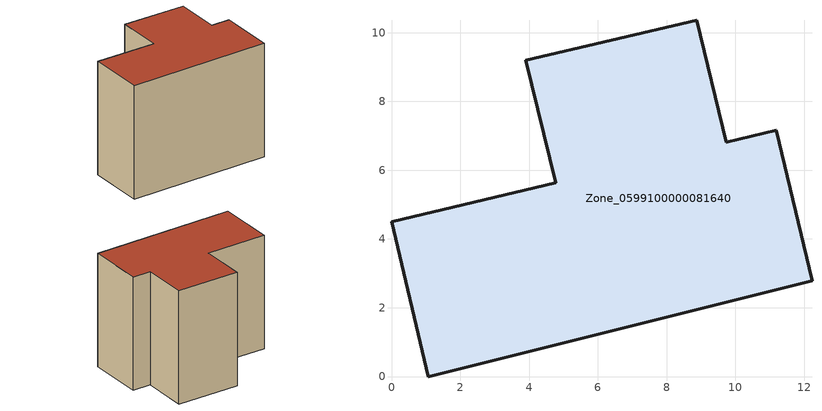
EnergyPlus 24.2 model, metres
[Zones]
Zone_0599100000081640
 floor ground (C_G): 12.23,2.79 1.07,0 0,4.49 4.77,5.63 3.91,9.2 8.87,10.35 9.73,6.81 11.19,7.16 z0
 wall outside (C_F): 9.73,6.81 8.87,10.35 3.91,9.2 4.77,5.63 0,4.49 1.07,0 12.23,2.79 11.19,7.16 9.73,6.81 z0:9.22
 roof outside (C_R): 12.23,2.79 11.19,7.16 9.73,6.81 8.87,10.35 3.91,9.2 4.77,5.63 0,4.49 1.07,0 z9.22
[BUILDING]
Pand.0599100000081640: North Axis=0; Terrain=City; Loads Convergence Tolerance Value=0.04; Temperature Convergence Tolerance Value=0.4; Solar Distribution=FullExterior; Maximum Number of Warmup Days=25; Minimum Number of Warmup Days=1
[Site:Location]
Rotterdam.The.Hague.AP_ZH_NLD Design_Conditions: Latitude=51.96; Longitude=4.45; Time Zone=1; Elevation=-4.5
[SITE:GROUNDTEMPERATURE:BUILDINGSURFACE]
18, 18, 18, 18, 18, 18, 18, 18, 18, 18, 18, 18
[MATERIAL] Thermal Absorptance=0.9; Solar Absorptance=0.7; Visible Absorptance=0.7
Name | Roughness | Thickness | Conductivity | Density | Specific Heat
G.TC.1946 | MediumSmooth | 0.15 | 1 | 540 | 1210
F.TC.1946 | Rough | 0.3 | 0.857143 | 1920 | 840
R.TC.1946 | MediumRough | 0.2 | 0.909091 | 1500 | 1000
[CONSTRUCTION]
C_G: G.TC.1946
C_F: F.TC.1946
C_R: R.TC.1946
[ZONE]
Zone_0599100000081640: Type=1; Multiplier=1; Ceiling Height=Autocalculate; Volume=Autocalculate; Floor Area=autocalculate; Part of Total Floor Area=Yes
[ZONEINFILTRATION:DESIGNFLOWRATE]
Infil_Zone_0599100000081640: Zone or ZoneList or Space or SpaceList=Zone_0599100000081640; Schedule=AlwaysOn; Design Flow Rate Calculation Method=Flow/Area; Flow Rate per Floor Area=0.003; Constant Term Coefficient=1; Temperature Term Coefficient=0; Velocity Term Coefficient=0; Velocity Squared Term Coefficient=0
[HVACTEMPLATE:ZONE:IDEALLOADSAIRSYSTEM]
Zone_0599100000081640: Maximum Heating Supply Air Temperature=50; Minimum Cooling Supply Air Temperature=13; Maximum Heating Supply Air Humidity Ratio=0.0156; Minimum Cooling Supply Air Humidity Ratio=0.0077; Heating Limit=NoLimit; Cooling Limit=NoLimit; Dehumidification Control Type=ConstantSensibleHeatRatio; Cooling Sensible Heat Ratio=0.7; Dehumidification Setpoint=60; Humidification Control Type=None; Humidification Setpoint=30; Outdoor Air Method=None; Outdoor Air Flow Rate per Person=0.00944; Outdoor Air Flow Rate per Zone Floor Area=0; Outdoor Air Flow Rate per Zone=0; Demand Controlled Ventilation Type=None; Outdoor Air Economizer Type=NoEconomizer; Heat Recovery Type=None; Sensible Heat Recovery Effectiveness=0.7; Latent Heat Recovery Effectiveness=0.65
[ZONECONTROL:THERMOSTAT]
ThermostatControl_Zone_0599100000081640: Zone or ZoneList=Zone_0599100000081640; Control Type Schedule=DualSetpointControlType; Control 1=Thermostat_Zone_0599100000081640; Temperature Difference Between Cutout And Setpoint=0
[THERMOSTATSETPOINT:DUALSETPOINT]
Thermostat_Zone_0599100000081640: Heating Setpoint Temperature Schedule=HeatingSetpoint_Zone_0599100000081640; Cooling Setpoint Temperature Schedule=CoolingSetpoint_Zone_0599100000081640
[SCHEDULE:COMPACT]
HeatingSetpoint_Zone_0599100000081640: Through: 12/31, For: AllDays, Until: 24:00, 21
CoolingSetpoint_Zone_0599100000081640: Through: 12/31, For: AllDays, Until: 24:00, 24
DualSetpointControlType: Through: 12/31, For: AllDays, Until: 24:00, 4
AlwaysOn: Through: 12/31, For: AllDays, Until: 24:00, 1
